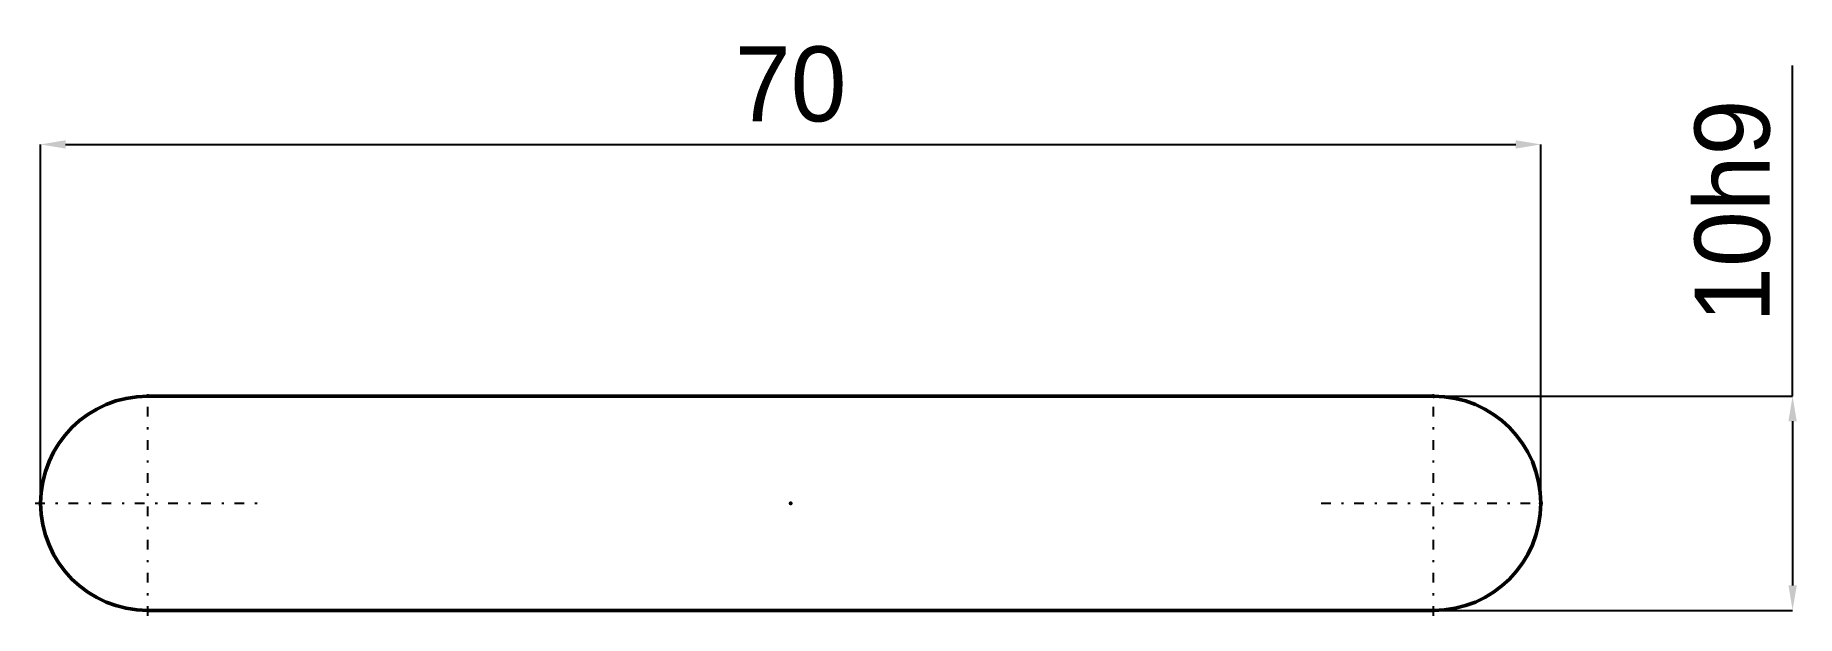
# Model space of a CAD drawing. Header units: millimetres. Extents: x -35.2 to 46.9, y -5.2 to 21.8.
import ezdxf

# ---------------------------------------------------------------- set-up
doc = ezdxf.new("R2010")
doc.units = ezdxf.units.MM
doc.linetypes.add('Center', pattern=[1.5, 0.45, -0.5, 0.05, -0.5])
for name, color, linetype, lineweight in [('AM_4', 7, 'Continuous', 50), ('AM_5', 3, 'Continuous', 25), ('AM_7', 7, 'Center', 25), ('ConnectionPoints', 7, 'Continuous', 50)]:
    doc.layers.add(name, color=color, linetype=linetype, lineweight=lineweight)
doc.dimstyles.new('ISO-25', dxfattribs={"dimtxt": 2.5, "dimasz": 2.5, "dimexe": 1.25, "dimexo": 0.625, "dimtad": 1, "dimtxsty": 'Standard', "dimcen": 2.5, "dimadec": 0, "dimazin": 0, "dimtfac": 1, "dimtmove": 0, "dimatfit": 3, "dimfxl": 1, "dimarcsym": 0})

# ---------------------------------------------------------------- blocks, each defined once
blk = doc.blocks.new('*D1')
at = {"layer": 'AM_5', "color": 0, "lineweight": -2}
for p, q in [((-35, 0), (-35, 16.75)), ((-33.833, 16.75), (33.833, 16.75)), ((35, 0), (35, 16.75))]:
    blk.add_line(p, q, dxfattribs=at)
at = {"layer": 'AM_5', "color": 0}
for points in [[(-33.833, 16.944), (-33.833, 16.556), (-35, 16.75)], [(33.833, 16.556), (33.833, 16.944), (35, 16.75)]]:
    blk.add_solid(points, dxfattribs=at)
at = {"layer": 'Defpoints', "color": 0}
for p in [(35, 15), (-35, 0), (35, 0)]:
    blk.add_point(p, dxfattribs=at)
at = {"layer": 'AM_5', "color": 0, "insert": (0, 19.55), "char_height": 3.5, "attachment_point": 5}
blk.add_mtext('70', dxfattribs=at)
blk = doc.blocks.new('*D2')
at = {"layer": 'AM_5', "color": 0, "lineweight": -2}
for p, q in [((46.75, 5), (46.75, 20.433)), ((30, 5), (46.75, 5)), ((46.75, 3.833), (46.75, -3.833)), ((30, -5), (46.75, -5))]:
    blk.add_line(p, q, dxfattribs=at)
at = {"layer": 'AM_5', "color": 0}
for points in [[(46.944, 3.833), (46.556, 3.833), (46.75, 5)], [(46.556, -3.833), (46.944, -3.833), (46.75, -5)]]:
    blk.add_solid(points, dxfattribs=at)
at = {"layer": 'Defpoints', "color": 0}
for p in [(30, 5), (30, -5), (45, -5)]:
    blk.add_point(p, dxfattribs=at)
at = {"layer": 'AM_5', "color": 0, "insert": (43.95, 13.633), "char_height": 3.5, "attachment_point": 5, "rotation": 90}
blk.add_mtext('10h9', dxfattribs=at)

msp = doc.modelspace()

# ---------------------------------------------------------------- linework, layer by layer
at = {"layer": 'AM_4'}
for p, q in [((30, 5), (-30, 5)), ((-30, -5), (30, -5))]:
    msp.add_line(p, q, dxfattribs=at)
for centre, start, end in [((-30, 0), 90, 270), ((30, 0), 270, 90)]:
    msp.add_arc(centre, 5, start, end, dxfattribs=at)
at = {"layer": 'AM_7'}
for p, q in [((-30, -5.25), (-30, 5.25)), ((30, -5.25), (30, 5.25)), ((24.75, 0), (35.25, 0)), ((-35.25, 0), (-24.75, 0))]:
    msp.add_line(p, q, dxfattribs=at)
at = {"layer": 'ConnectionPoints'}
for p in [(30, 5), (-35, 0), (0, 0, 4), (35, 0), (0, 0, -4), (30, -5)]:
    msp.add_point(p, dxfattribs=at)

# ---------------------------------------------------------------- dimensions: what is measured, and where the dimension line sits
at = {"layer": 'AM_5'}
dim = msp.add_linear_dim(base=(35, 16.75), p1=(-35, 0), p2=(35, 0), text='70', dimstyle='ISO-25', override={"dimtxt": 3.5, "dimasz": 1.166667, "dimexe": 0, "dimexo": 0, "dimgap": 1.05}, dxfattribs=at)
dim.commit()
dim.dimension.update_dxf_attribs({"geometry": '*D1', "text_midpoint": (0, 16.75), "dimtype": 160})
dim = msp.add_linear_dim(base=(46.75, -5), p1=(30, 5), p2=(30, -5), angle=90, text='10h9', dimstyle='ISO-25', override={"dimtxt": 3.5, "dimasz": 1.166667, "dimexe": 0, "dimexo": 0, "dimgap": 1.05}, dxfattribs=at)
dim.commit()
dim.dimension.update_dxf_attribs({"geometry": '*D2', "text_midpoint": (46.75, 13.633), "dimtype": 160})

doc.saveas('drawing.dxf')
